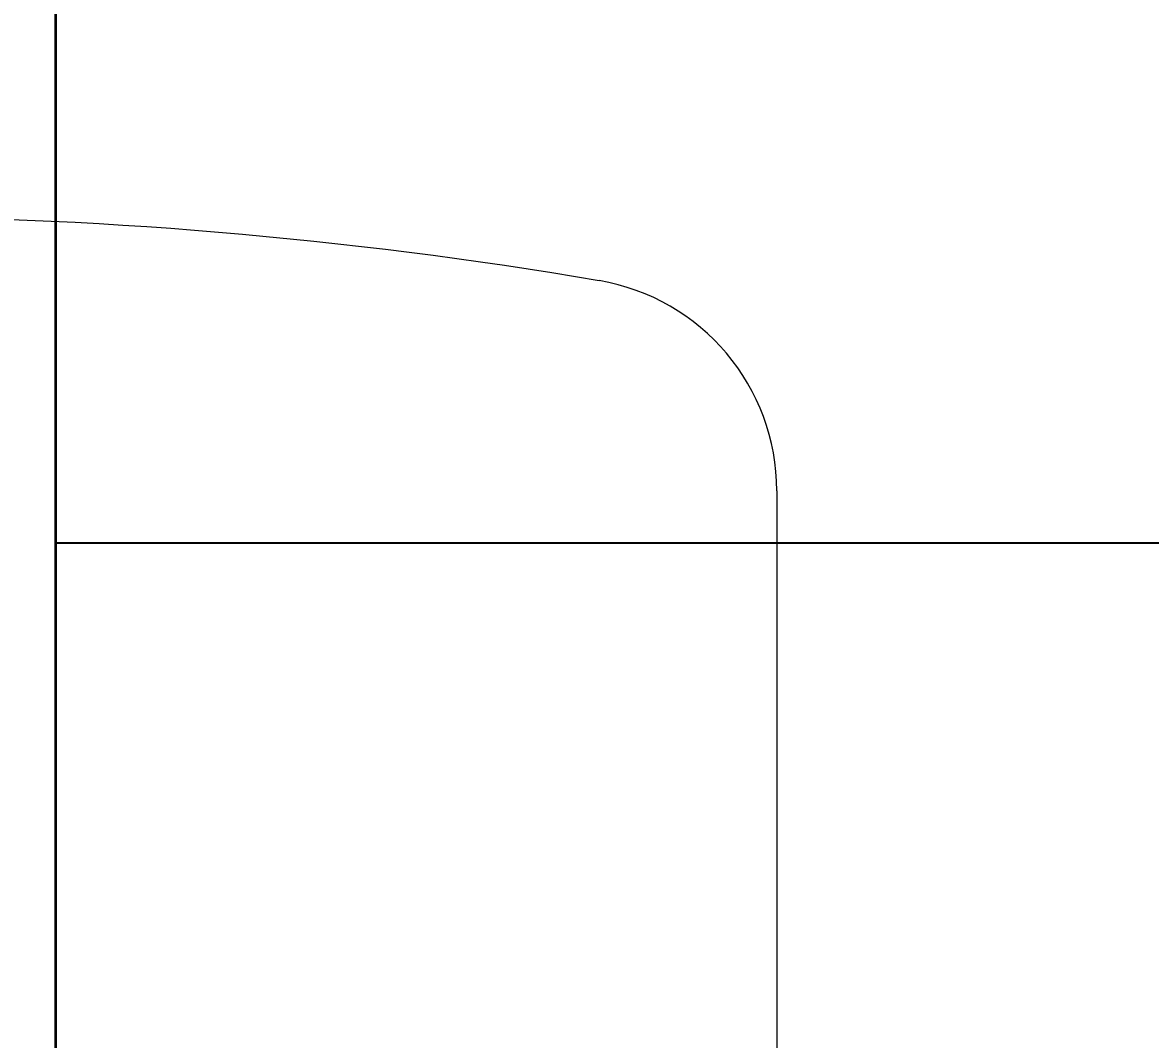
# Model space of a CAD drawing. Header units: inches. Extents: x -12418 to 57169, y -29325 to 19878.
# Drawn here: x 47951.8 to 48216.1, y -6416.4 to -6178 of the extents above; entities that cross this region are included whole.
import ezdxf
from ezdxf.enums import TextEntityAlignment as Align

# ---------------------------------------------------------------- set-up
doc = ezdxf.new("R2010")
doc.units = ezdxf.units.IN
doc.header["$LTSCALE"] = 25
doc.header["$MEASUREMENT"] = 0
doc.header["$PDMODE"] = 3
doc.layers.get('0').update_dxf_attribs({"color": 8})
doc.layers.get('Defpoints').update_dxf_attribs({"color": 8})
doc.layers.add('00-Ground Floor$0$False Ceiling', color=251, linetype='Continuous')
for name, color, linetype, lineweight in [('00-Ground Floor$0$LOADING', 253, 'Continuous', 5), ('E-DIM', 6, 'Continuous', 18), ('E-LITE-CIRC-NUMB', 6, 'Continuous', 25), ('E-LITE-CLNG', 150, 'Continuous', 35), ('E-LITE-CTRL', 6, 'Continuous', 25)]:
    doc.layers.add(name, color=color, linetype=linetype, lineweight=lineweight)
doc.styles.add('DC_Simplex', font='SIMPLEX.shx', dxfattribs={"width": 0.7})
doc.styles.get("Standard").update_dxf_attribs({"font": 'arial.ttf'})
doc.dimstyles.get("Standard").update_dxf_attribs({"dimtxt": 150, "dimasz": 150, "dimexe": 0.18, "dimexo": 0.0625, "dimgap": 1, "dimtad": 1, "dimdec": 0, "dimlfac": 0.1, "dimzin": 0, "dimdsep": 46, "dimtxsty": 'Standard', "dimcen": 0.09, "dimclrd": 256, "dimclrt": 7, "dimadec": 0, "dimazin": 0, "dimtfac": 1, "dimtdec": 0, "dimtofl": 0, "dimtmove": 0, "dimatfit": 3, "dimfxl": 1, "dimtolj": 1, "dimtzin": 0, "dimarcsym": 0})

# ---------------------------------------------------------------- blocks, each defined once
blk = doc.blocks.new('00-Ground Floor$0$GF21018-P')
at = {"color": 0}
blk.add_line((0.22049, 0.47563), (0.22049, 0.0675), dxfattribs=at)
for centre, radius, start, end in [((-0.0001, -0.52948), 1.06948, 80.36712, 99.63288), ((0.17049, 0.47563), 0.05, 0, 80.3671)]:
    blk.add_arc(centre, radius, start, end, dxfattribs=at)
blk = doc.blocks.new('00-Ground Floor$0$A$Ce9e1c4c3')
at = {"layer": '00-Ground Floor$0$False Ceiling', "color": 254, "linetype": 'Continuous'}
blk.add_line((-52040.56, -6847.43), (-52040.56, -2847.43), dxfattribs=at)
blk = doc.blocks.new('00-Ground Floor')
at = {"layer": '00-Ground Floor$0$False Ceiling', "color": 254}
blk.add_blockref('00-Ground Floor$0$A$Ce9e1c4c3', (100000, 0), dxfattribs=at)
at = {"layer": '00-Ground Floor$0$LOADING', "extrusion": (-2.24021e-05, -7.77426e-06, 1), "xscale": 1000, "yscale": 1000, "zscale": 1000, "rotation": 359.9985892349694}
blk.add_blockref('00-Ground Floor$0$GF21018-P', (47908.05, -6763.45, -1.04), dxfattribs=at)
blk = doc.blocks.new('*U13')
blk.add_lwpolyline([(-300, 300), (-300, -300), (300, -300), (300, 300)], close=True)
at = {"layer": 'E-LITE-CIRC-NUMB', "style": 'DC_Simplex', "width": 0.7, "flags": 8}
blk.add_attdef('CIRCUIT', text='', height=200, rotation=0, dxfattribs=at).set_placement((-473.9, 300), align=Align.RIGHT)
at = {"layer": 'E-LITE-CTRL', "style": 'DC_Simplex', "width": 0.7, "flags": 8}
blk.add_attdef('CONTROL', (1118.9, -935), '', height=200, rotation=360, dxfattribs=at)
blk = doc.blocks.new('*D332')
at = {"layer": 'Defpoints', "color": 0, "transparency": 16777216}
for p in [(48388.5, -5737.99), (47959.44, -6300), (48454.71, -6300)]:
    blk.add_point(p, dxfattribs=at)
at = {"layer": 'E-DIM', "color": 0, "lineweight": -2, "transparency": 16777216}
for p, q in [((48388.56, -5737.99), (48454.89, -5737.99)), ((47959.5, -6300), (48454.89, -6300))]:
    blk.add_line(p, q, dxfattribs=at)
at = {"layer": 'E-DIM', "lineweight": -2, "transparency": 16777216}
blk.add_line((48454.71, -5887.99), (48454.71, -6150), dxfattribs=at)
at = {"layer": 'E-DIM', "transparency": 16777216}
for points in [[(48429.71, -5887.99), (48479.71, -5887.99), (48454.71, -5737.99)], [(48429.71, -6150), (48479.71, -6150), (48454.71, -6300)]]:
    blk.add_solid(points, dxfattribs=at)
at = {"layer": 'E-DIM', "color": 7, "transparency": 16777216, "insert": (48377.12, -6018.99), "char_height": 150, "attachment_point": 5, "rotation": 90}
blk.add_mtext('\\A1;56', dxfattribs=at)

msp = doc.modelspace()

# ---------------------------------------------------------------- block references
msp.add_blockref('00-Ground Floor', (0, 0))
at = {"layer": 'E-LITE-CLNG', "xscale": -1}
msp.add_blockref('*U13', (47659.44, -6300), dxfattribs=at)

# ---------------------------------------------------------------- dimensions: what is measured, and where the dimension line sits
at = {"layer": 'E-DIM'}
dim = msp.add_linear_dim(base=(48454.71, -6300), p1=(48388.5, -5737.99), p2=(47959.44, -6300), angle=90, dimstyle='Standard', dxfattribs=at)
dim.commit()
dim.dimension.update_dxf_attribs({"geometry": '*D332', "text_midpoint": (48377.12, -6018.99)})

doc.saveas('drawing.dxf')
